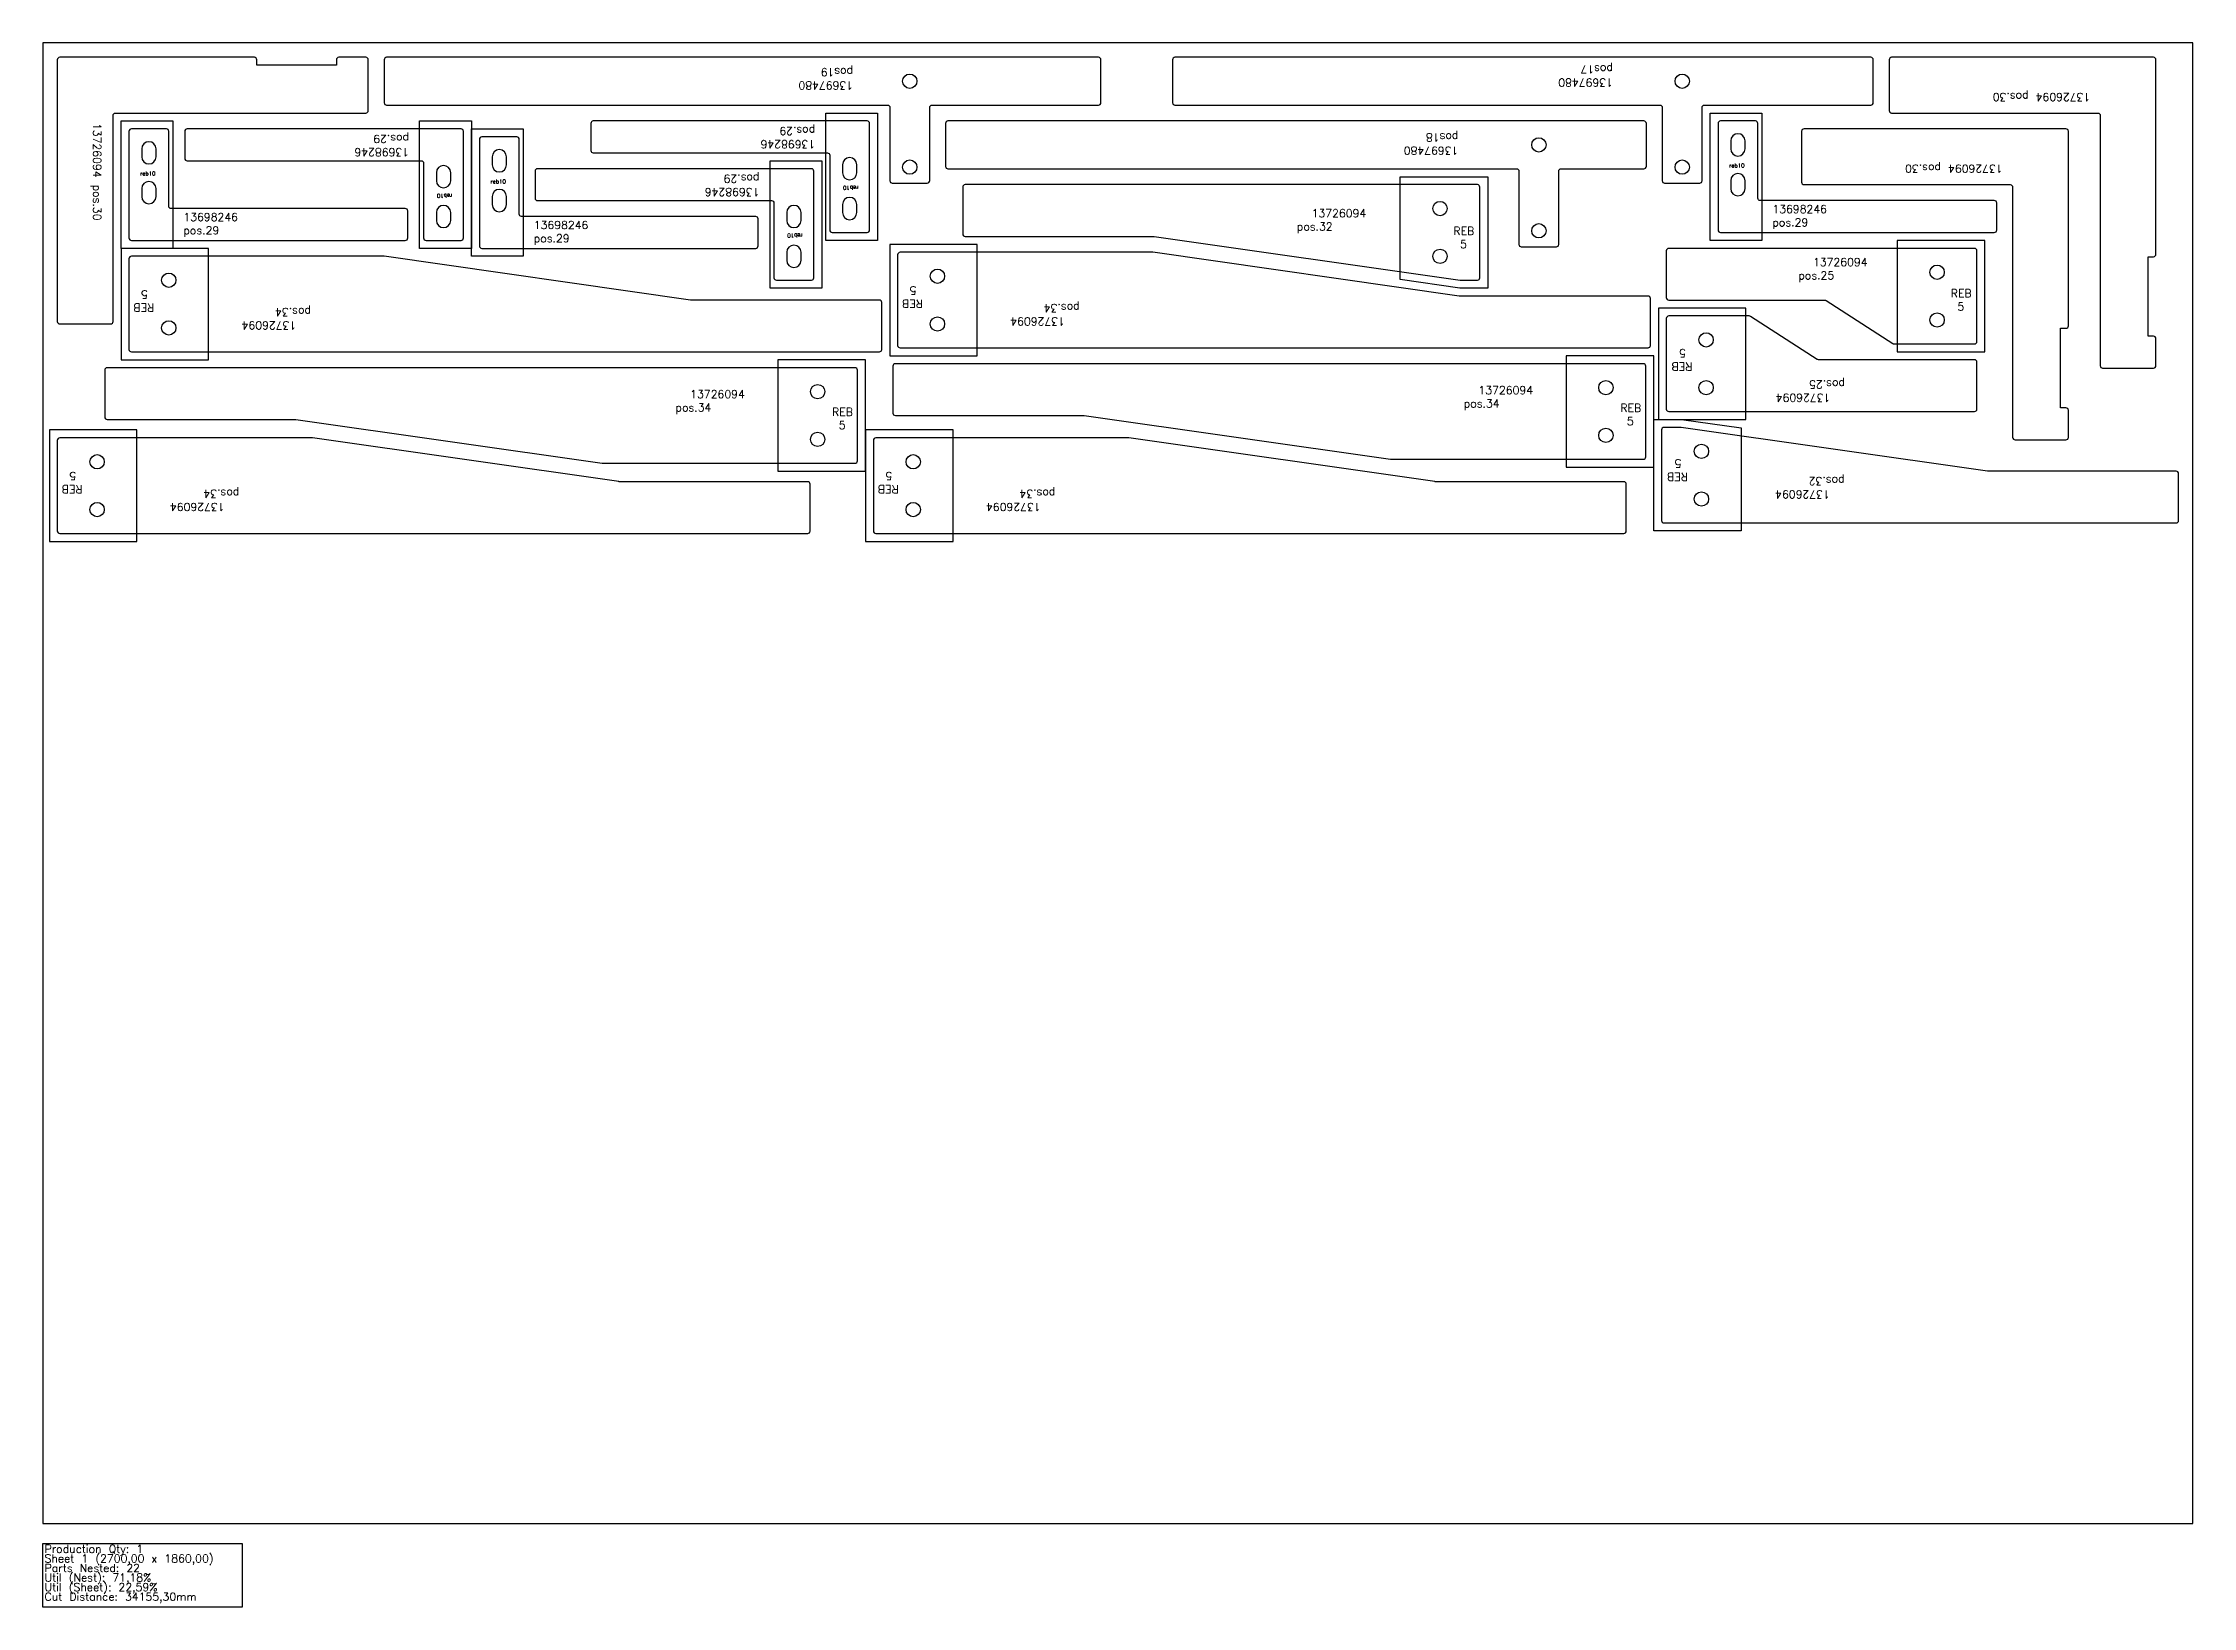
# Model space of a CAD drawing. Header units: millimetres. Extents: x 0 to 2700, y -105 to 1860.
import ezdxf

# ---------------------------------------------------------------- set-up
doc = ezdxf.new("R2010")
doc.units = ezdxf.units.MM
for name, color, linetype in [('13697480v0', 7, 'Continuous'), ('13698246V02', 7, 'Continuous'), ('13726094v0', 7, 'Continuous'), ('Rebaixo', 6, 'Continuous'), ('sheet', 24, 'Continuous'), ('Stats', 7, 'Continuous'), ('Texto', 7, 'Continuous')]:
    doc.layers.add(name, color=color, linetype=linetype)
doc.styles.get("Standard").update_dxf_attribs({"font": 'txt.shx'})

msp = doc.modelspace()

# ---------------------------------------------------------------- linework, layer by layer
at = {"layer": '13697480v0', "color": 6}
for points in [[(1116.5, 1782), (1325.5, 1782, 0.414214), (1328.5, 1785), (1328.5, 1839, 0.414214), (1325.5, 1842), (431.5, 1842, 0.414214), (428.5, 1839), (428.5, 1785, 0.414214), (431.5, 1782), (1060.5, 1782, -0.414214), (1063.5, 1779), (1063.5, 1687, 0.414214), (1066.5, 1684), (1110.5, 1684, 0.414214), (1113.5, 1687), (1113.5, 1779, -0.414214)], [(2086.5, 1782), (2295.5, 1782, 0.414214), (2298.5, 1785), (2298.5, 1839, 0.414214), (2295.5, 1842), (1421.5, 1842, 0.414214), (1418.5, 1839), (1418.5, 1785, 0.414214), (1421.5, 1782), (2030.5, 1782, -0.414214), (2033.5, 1779), (2033.5, 1687, 0.414214), (2036.5, 1684), (2080.5, 1684, 0.414214), (2083.5, 1687), (2083.5, 1779, -0.414214)], [(1906.5, 1702), (2010.5, 1702, 0.414214), (2013.5, 1705), (2013.5, 1759, 0.414214), (2010.5, 1762), (1136.5, 1762, 0.414214), (1133.5, 1759), (1133.5, 1705, 0.414214), (1136.5, 1702), (1850.5, 1702, -0.414214), (1853.5, 1699), (1853.5, 1607, 0.414214), (1856.5, 1604), (1900.5, 1604, 0.414214), (1903.5, 1607), (1903.5, 1699, -0.414214)]]:
    msp.add_lwpolyline(points, format="xyb", close=True, dxfattribs=at)
for centre in [(1088.5, 1812), (2058.5, 1812), (1878.5, 1732), (1088.5, 1704), (2058.5, 1704), (1878.5, 1624)]:
    msp.add_circle(centre, 9, dxfattribs=at)
at = {"layer": '13698246V02', "color": 2}
for points in [[(691, 1722), (985, 1722, -0.414214), (988, 1719), (988, 1625, 0.414214), (991, 1622), (1035, 1622, 0.414214), (1038, 1625), (1038, 1759, 0.414214), (1035, 1762), (691, 1762, 0.414214), (688, 1759), (688, 1725, 0.414214)], [(2450.5, 1662), (2156.5, 1662, -0.414214), (2153.5, 1665), (2153.5, 1759, 0.414214), (2150.5, 1762), (2106.5, 1762, 0.414214), (2103.5, 1759), (2103.5, 1625, 0.414214), (2106.5, 1622), (2450.5, 1622, 0.414214), (2453.5, 1625), (2453.5, 1659, 0.414214)], [(455, 1652), (161, 1652, -0.414214), (158, 1655), (158, 1749, 0.414214), (155, 1752), (111, 1752, 0.414214), (108, 1749), (108, 1615, 0.414214), (111, 1612), (455, 1612, 0.414214), (458, 1615), (458, 1649, 0.414214)], [(181, 1712), (475, 1712, -0.414214), (478, 1709), (478, 1615, 0.414214), (481, 1612), (525, 1612, 0.414214), (528, 1615), (528, 1749, 0.414214), (525, 1752), (181, 1752, 0.414214), (178, 1749), (178, 1715, 0.414214)], [(895, 1642), (601, 1642, -0.414214), (598, 1645), (598, 1739, 0.414214), (595, 1742), (551, 1742, 0.414214), (548, 1739), (548, 1605, 0.414214), (551, 1602), (895, 1602, 0.414214), (898, 1605), (898, 1639, 0.414214)], [(621, 1662), (915, 1662, -0.414214), (918, 1659), (918, 1565, 0.414214), (921, 1562), (965, 1562, 0.414214), (968, 1565), (968, 1699, 0.414214), (965, 1702), (621, 1702, 0.414214), (618, 1699), (618, 1665, 0.414214)]]:
    msp.add_lwpolyline(points, format="xyb", close=True, dxfattribs=at)
at = {"layer": '13698246V02', "color": 2, "linetype": 'Continuous', "lineweight": 25}
for points in [[(142, 1717), (142, 1727, 1), (124, 1727), (124, 1717, 1)], [(2137.5, 1727), (2137.5, 1737, 1), (2119.5, 1737), (2119.5, 1727, 1)], [(494, 1697), (494, 1687, 1), (512, 1687), (512, 1697, 1)], [(582, 1707), (582, 1717, 1), (564, 1717), (564, 1707, 1)], [(1004, 1707), (1004, 1697, 1), (1022, 1697), (1022, 1707, 1)], [(142, 1667), (142, 1677, 1), (124, 1677), (124, 1667, 1)], [(582, 1657), (582, 1667, 1), (564, 1667), (564, 1657, 1)], [(2137.5, 1677), (2137.5, 1687, 1), (2119.5, 1687), (2119.5, 1677, 1)], [(494, 1647), (494, 1637, 1), (512, 1637), (512, 1647, 1)], [(934, 1647), (934, 1637, 1), (952, 1637), (952, 1647, 1)], [(1004, 1657), (1004, 1647, 1), (1022, 1647), (1022, 1657, 1)], [(934, 1597), (934, 1587, 1), (952, 1587), (952, 1597, 1)]]:
    msp.add_lwpolyline(points, format="xyb", close=True, dxfattribs=at)
at = {"layer": '13726094v0', "color": 6}
for points in [[(405.5, 1772, 0.414214), (408.5, 1775), (408.5, 1839, 0.414214), (405.5, 1842), (371.5, 1842, 0.414214), (368.5, 1839), (368.5, 1832), (268.5, 1832), (268.5, 1839, 0.414214), (265.5, 1842), (21, 1842, 0.414214), (18, 1839), (18, 1510, 0.414214), (21, 1507), (85, 1507, 0.414214), (88, 1510), (88, 1769, -0.414214), (91, 1772)], [(2583.5, 1454.5, 0.414214), (2586.5, 1451.5), (2650.5, 1451.5, 0.414214), (2653.5, 1454.5), (2653.5, 1488.5, 0.414214), (2650.5, 1491.5), (2643.5, 1491.5), (2643.5, 1591.5), (2650.5, 1591.5, 0.414214), (2653.5, 1594.5), (2653.5, 1839, 0.414214), (2650.5, 1842), (2321.5, 1842, 0.414214), (2318.5, 1839), (2318.5, 1775, 0.414214), (2321.5, 1772), (2580.5, 1772, -0.414214), (2583.5, 1769)], [(2473.5, 1364.5, 0.414214), (2476.5, 1361.5), (2540.5, 1361.5, 0.414214), (2543.5, 1364.5), (2543.5, 1398.5, 0.414214), (2540.5, 1401.5), (2533.5, 1401.5), (2533.5, 1501.5), (2540.5, 1501.5, 0.414214), (2543.5, 1504.5), (2543.5, 1749, 0.414214), (2540.5, 1752), (2211.5, 1752, 0.414214), (2208.5, 1749), (2208.5, 1685, 0.414214), (2211.5, 1682), (2470.5, 1682, -0.414214), (2473.5, 1679)]]:
    msp.add_lwpolyline(points, format="xyb", close=True, dxfattribs=at)
at = {"layer": '13726094v0', "color": 4}
for points in [[(1155.1, 1620, 0.414214), (1158.1, 1617), (1394.8, 1617, -0.035489), (1395.3, 1617), (1779.9, 1562, 0.035489), (1780.3, 1562), (1801.4, 1562, 0.414214), (1804.4, 1565), (1804.4, 1679, 0.414214), (1801.4, 1682), (1158.1, 1682, 0.414214), (1155.1, 1679)], [(2682, 1319, 0.414214), (2679, 1322), (2442.2, 1322, -0.035489), (2441.8, 1322), (2057.2, 1377, 0.035489), (2056.8, 1377), (2035.7, 1377, 0.414214), (2032.7, 1374), (2032.7, 1260, 0.414214), (2035.7, 1257), (2679, 1257, 0.414214), (2682, 1260)]]:
    msp.add_lwpolyline(points, format="xyb", close=True, dxfattribs=at)
at = {"layer": '13726094v0', "color": 3}
for points in [[(1393.4, 1597), (1076.3, 1597, 0.414214), (1073.3, 1594), (1073.3, 1480, 0.414214), (1076.3, 1477), (2015.6, 1477, 0.414214), (2018.6, 1480), (2018.6, 1539, 0.414214), (2015.6, 1542), (1778.9, 1542, -0.035489), (1778.4, 1542), (1393.9, 1597, 0.035489)], [(428.1, 1592), (111, 1592, 0.414214), (108, 1589), (108, 1475, 0.414214), (111, 1472), (1050.3, 1472, 0.414214), (1053.3, 1475), (1053.3, 1534, 0.414214), (1050.3, 1537), (813.5, 1537, -0.035489), (813.1, 1537), (428.5, 1592, 0.035489)], [(702.7, 1332), (1019.8, 1332, 0.414214), (1022.8, 1335), (1022.8, 1449, 0.414214), (1019.8, 1452), (80.5, 1452, 0.414214), (77.5, 1449), (77.5, 1390, 0.414214), (80.5, 1387), (317.3, 1387, -0.035489), (317.7, 1387), (702.3, 1332, 0.035489)], [(1692.6, 1337), (2009.7, 1337, 0.414214), (2012.7, 1340), (2012.7, 1454, 0.414214), (2009.7, 1457), (1070.4, 1457, 0.414214), (1067.4, 1454), (1067.4, 1395, 0.414214), (1070.4, 1392), (1307.1, 1392, -0.035489), (1307.6, 1392), (1692.1, 1337, 0.035489)], [(338.1, 1363.8), (21, 1363.8, 0.414214), (18, 1360.8), (18, 1246.8, 0.414214), (21, 1243.8), (960.3, 1243.8, 0.414214), (963.3, 1246.8), (963.3, 1305.8, 0.414214), (960.3, 1308.8), (723.5, 1308.8, -0.035489), (723.1, 1308.9), (338.5, 1363.8, 0.035489)], [(1362.9, 1363.8), (1045.8, 1363.8, 0.414214), (1042.8, 1360.8), (1042.8, 1246.8, 0.414214), (1045.8, 1243.8), (1985.2, 1243.8, 0.414214), (1988.2, 1246.8), (1988.2, 1305.8, 0.414214), (1985.2, 1308.8), (1748.4, 1308.8, -0.035489), (1747.9, 1308.9), (1363.4, 1363.8, 0.035489)]]:
    msp.add_lwpolyline(points, format="xyb", close=True, dxfattribs=at)
at = {"layer": '13726094v0', "color": 1}
for points in [[(2324.5, 1482), (2425.6, 1482, 0.414214), (2428.6, 1485), (2428.6, 1599, 0.414214), (2425.6, 1602), (2041.6, 1602, 0.414214), (2038.6, 1599), (2038.6, 1540, 0.414214), (2041.6, 1537), (2237.8, 1537, -0.144571), (2239.4, 1536.5), (2322.9, 1482.5, 0.144571)], [(2142.8, 1517), (2041.6, 1517, 0.414214), (2038.6, 1514), (2038.6, 1400, 0.414214), (2041.6, 1397), (2425.6, 1397, 0.414214), (2428.6, 1400), (2428.6, 1459, 0.414214), (2425.6, 1462), (2229.5, 1462, -0.144571), (2227.9, 1462.5), (2144.4, 1516.5, 0.144571)]]:
    msp.add_lwpolyline(points, format="xyb", close=True, dxfattribs=at)
at = {"layer": '13726094v0', "color": 4, "linetype": 'Continuous', "lineweight": 25}
for centre in [(1754.4, 1652), (1754.4, 1592), (2082.7, 1347), (2082.7, 1287)]:
    msp.add_circle(centre, 9, dxfattribs=at)
at = {"layer": '13726094v0', "color": 3, "linetype": 'Continuous', "lineweight": 25}
for centre in [(158, 1562), (1123.3, 1567), (1123.3, 1507), (158, 1502), (972.8, 1422), (1962.7, 1427), (972.8, 1362), (1962.7, 1367), (68, 1333.8), (1092.8, 1333.8), (68, 1273.8), (1092.8, 1273.8)]:
    msp.add_circle(centre, 9, dxfattribs=at)
at = {"layer": '13726094v0', "color": 1, "linetype": 'Continuous', "lineweight": 25}
for centre in [(2378.6, 1572), (2378.6, 1512), (2088.6, 1487), (2088.6, 1427)]:
    msp.add_circle(centre, 9, dxfattribs=at)
at = {"layer": 'Rebaixo', "color": 2, "linetype": 'Continuous', "lineweight": 25}
for points in [[(163, 1652), (163, 1652), (163, 1602), (98, 1602), (98, 1762), (163, 1762)], [(473, 1712), (473, 1712), (473, 1762), (538, 1762), (538, 1602), (473, 1602)], [(983, 1722), (983, 1722), (983, 1772), (1048, 1772), (1048, 1612), (983, 1612)], [(2158.5, 1662), (2158.5, 1662), (2158.5, 1612), (2093.5, 1612), (2093.5, 1772), (2158.5, 1772)], [(603, 1642), (603, 1642), (603, 1592), (538, 1592), (538, 1752), (603, 1752)], [(913, 1662), (913, 1662), (913, 1712), (978, 1712), (978, 1552), (913, 1552)]]:
    msp.add_lwpolyline(points, close=True, dxfattribs=at)
at = {"layer": 'Rebaixo', "color": 4}
for points in [[(1704.4, 1692), (1814.4, 1692), (1814.4, 1552), (1779.4, 1552), (1704.4, 1562.7)], [(2132.7, 1247), (2022.7, 1247), (2022.7, 1387), (2057.7, 1387), (2132.7, 1376.3)]]:
    msp.add_lwpolyline(points, close=True, dxfattribs=at)
at = {"layer": 'Rebaixo', "color": 3}
for points in [[(208, 1602), (98, 1602), (98, 1462), (208, 1462)], [(1173.3, 1607), (1063.3, 1607), (1063.3, 1467), (1173.3, 1467)], [(922.8, 1322), (1032.8, 1322), (1032.8, 1462), (922.8, 1462)], [(1912.7, 1327), (2022.7, 1327), (2022.7, 1467), (1912.7, 1467)], [(118, 1373.8), (8, 1373.8), (8, 1233.8), (118, 1233.8)], [(1142.8, 1373.8), (1032.8, 1373.8), (1032.8, 1233.8), (1142.8, 1233.8)]]:
    msp.add_lwpolyline(points, close=True, dxfattribs=at)
at = {"layer": 'Rebaixo', "color": 1}
for points in [[(2328.6, 1472), (2438.6, 1472), (2438.6, 1612), (2328.6, 1612)], [(2138.6, 1527), (2028.6, 1527), (2028.6, 1387), (2138.6, 1387)]]:
    msp.add_lwpolyline(points, close=True, dxfattribs=at)
at = {"layer": 'sheet', "color": 7}
msp.add_lwpolyline([(0, 0), (2700, 0), (2700, 1860), (0, 1860)], close=True, dxfattribs=at)
at = {"layer": 'Stats', "color": 151}
msp.add_lwpolyline([(0, -25), (250, -25), (250, -105), (0, -105), (0, -25)], close=True, dxfattribs=at)

# ---------------------------------------------------------------- texts
at = {"layer": 'Rebaixo', "color": 2, "linetype": 'Continuous', "lineweight": 25, "char_height": 5, "attachment_point": 1}
for insert in [(2117.5, 1708.5), (122, 1698.5), (562, 1688.5)]:
    msp.add_mtext_dynamic_manual_height_columns('reb10', width=746.09, gutter_width=12.5, heights=[0], dxfattribs=dict(at, insert=insert))
at = {"layer": 'Rebaixo', "color": 2, "linetype": 'Continuous', "lineweight": 25, "char_height": 5, "attachment_point": 1, "rotation": 180}
for insert in [(1024, 1675.5), (514, 1665.5), (954, 1615.5)]:
    msp.add_mtext_dynamic_manual_height_columns('reb10', width=746.09, gutter_width=12.5, heights=[0], dxfattribs=dict(at, insert=insert))
at = {"layer": 'Rebaixo', "color": 4, "insert": (1767.4, 1628.9), "char_height": 10, "attachment_point": 1}
msp.add_mtext_dynamic_manual_height_columns('{\\W0.357092; }REB\\P{\\W1.357092; }5', width=33.809, gutter_width=12.5, heights=[0], dxfattribs=at)
at = {"layer": 'Rebaixo', "color": 3, "char_height": 10, "attachment_point": 1, "rotation": 180}
for insert in [(143.7, 1522.5), (1109, 1527.5), (53.7, 1294.3), (1078.5, 1294.3)]:
    msp.add_mtext_dynamic_manual_height_columns('{\\W0.357092; }REB\\P{\\W1.357092; }5', width=33.809, gutter_width=12.5, heights=[0], dxfattribs=dict(at, insert=insert))
at = {"layer": 'Rebaixo', "color": 1, "insert": (2392, 1550.5), "char_height": 10, "attachment_point": 1}
msp.add_mtext_dynamic_manual_height_columns('{\\W0.357092; }REB\\P{\\W1.357092; }5', width=33.809, gutter_width=12.5, heights=[0], dxfattribs=at)
at = {"layer": 'Rebaixo', "color": 1, "insert": (2075.3, 1448.5), "char_height": 10, "attachment_point": 1, "rotation": 180}
msp.add_mtext_dynamic_manual_height_columns('{\\W0.357092; }REB\\P{\\W1.357092; }5', width=33.809, gutter_width=12.5, heights=[0], dxfattribs=at)
at = {"layer": 'Rebaixo', "color": 3, "char_height": 10, "attachment_point": 1}
for insert in [(1977, 1406.5), (987.1, 1401.5)]:
    msp.add_mtext_dynamic_manual_height_columns('{\\W0.357092; }REB\\P{\\W1.357092; }5', width=33.809, gutter_width=12.5, heights=[0], dxfattribs=dict(at, insert=insert))
at = {"layer": 'Rebaixo', "color": 4, "insert": (2069.6, 1310.1), "char_height": 10, "attachment_point": 1, "rotation": 180}
msp.add_mtext_dynamic_manual_height_columns('{\\W0.357092; }REB\\P{\\W1.357092; }5', width=33.809, gutter_width=12.5, heights=[0], dxfattribs=at)
at = {"layer": 'Stats', "color": 60}
for s, p in [('Production Qty: 1', (2, -37)), ('Sheet 1 (2700,00 x 1860,00)', (2, -49)), ('Parts Nested: 22', (2, -61)), ('Util (Nest): 71,18%', (2, -73)), ('Util (Sheet): 22,59%', (2, -85)), ('Cut Distance: 34155,30mm', (2, -97))]:
    msp.add_text(s, height=10, dxfattribs=at).set_placement(p)
at = {"layer": 'Texto', "color": 6, "char_height": 10}
for s, insert, width, attachment_point, rotation in [('13697480\\Ppos19', (1017.3, 1801.6), 48.81, 1, 180), ('13697480\\Ppos17', (1971.5, 1805.2), 48.81, 1, 180), ('13726094 pos.30', (2448.5, 1787.1), 121.864, 3, 180), ('13726094 pos.30', (72.9, 1637), 121.864, 3, 270), ('13697480\\Ppos18', (1777.4, 1719.7), 48.81, 1, 180), ('13726094 pos.30', (2338.5, 1697.1), 121.864, 3, 180)]:
    msp.add_mtext(s, dxfattribs=dict(at, insert=insert, width=width, attachment_point=attachment_point, rotation=rotation))
at = {"layer": 'Texto', "color": 2, "char_height": 10, "width": 746.09, "attachment_point": 1, "rotation": 180}
for insert in [(969.7, 1727.7), (459.7, 1717.7), (899.7, 1667.7)]:
    msp.add_mtext('13698246\\Ppos.29', dxfattribs=dict(at, insert=insert))
at = {"layer": 'Texto', "color": 4, "insert": (1574.6, 1651.1), "char_height": 10, "width": 121.864, "attachment_point": 1}
msp.add_mtext('{\\W2.07931; }13726094 pos.32', dxfattribs=at)
at = {"layer": 'Texto', "color": 2, "char_height": 10, "width": 746.09, "attachment_point": 1}
for insert in [(2171.8, 1656.3), (176.3, 1646.3), (616.3, 1636.3)]:
    msp.add_mtext('13698246\\Ppos.29', dxfattribs=dict(at, insert=insert))
at = {"layer": 'Texto', "color": 1, "insert": (2204.4, 1589.7), "char_height": 10, "width": 121.864, "attachment_point": 1}
msp.add_mtext('{\\W2.056463; }13726094 pos.25', dxfattribs=at)
at = {"layer": 'Texto', "color": 3, "char_height": 10, "width": 121.864, "attachment_point": 1, "rotation": 180}
for insert in [(336.5, 1500.2), (1301.8, 1505.2), (246.5, 1272), (1271.3, 1272)]:
    msp.add_mtext('{\\W2.071401; }13726094 pos.34', dxfattribs=dict(at, insert=insert))
at = {"layer": 'Texto', "color": 1, "insert": (2262.9, 1409.3), "char_height": 10, "width": 121.864, "attachment_point": 1, "rotation": 180}
msp.add_mtext('{\\W2.056463; }13726094 pos.25', dxfattribs=at)
at = {"layer": 'Texto', "color": 3, "char_height": 10, "width": 121.864, "attachment_point": 1}
for insert in [(794.3, 1423.8), (1784.2, 1428.8)]:
    msp.add_mtext('{\\W2.071401; }13726094 pos.34', dxfattribs=dict(at, insert=insert))
at = {"layer": 'Texto', "color": 4, "insert": (2262.4, 1287.9), "char_height": 10, "width": 121.864, "attachment_point": 1, "rotation": 180}
msp.add_mtext('{\\W2.07931; }13726094 pos.32', dxfattribs=at)

doc.saveas('drawing.dxf')
